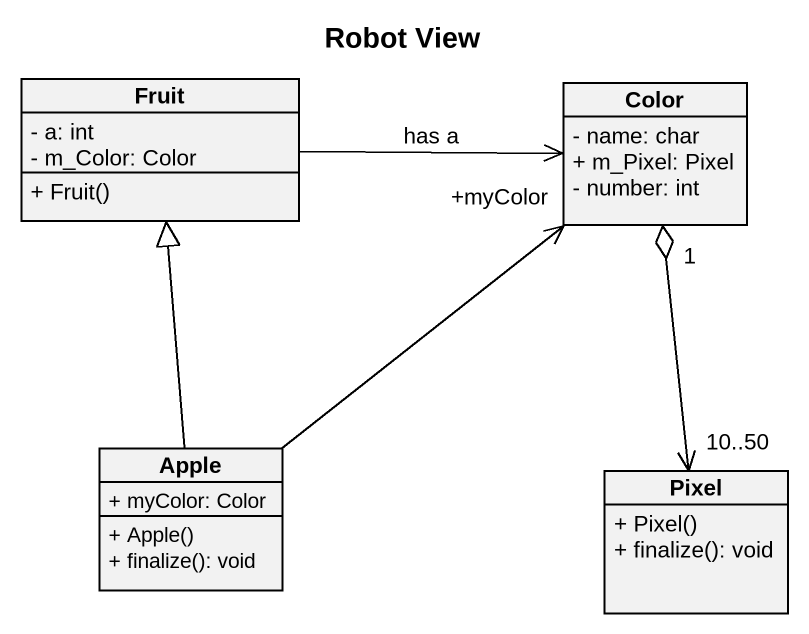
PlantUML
@startuml
title Robot View
hide circle
hide empty members
skinparam classAttributeIconSize 0
class Fruit {
  - a: int
  - m_Color: Color
  + Fruit()
}
class Color {
  - name: char
  + m_Pixel: Pixel
  - number: int
}
class Apple {
  + myColor: Color
  + Apple()
  + finalize(): void
}
class Pixel {
  + Pixel()
  + finalize(): void
}
Fruit -right-> Color : has a
Apple -up-|> Fruit
Apple -up-> "+myColor" Color
Pixel "10..50" <-up-o "1" Color
@enduml
